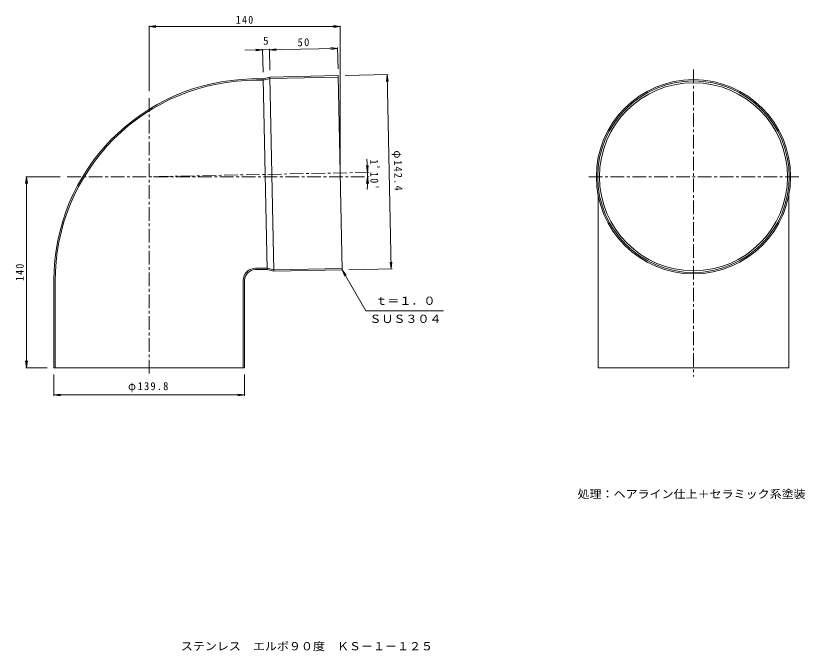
# Model space of a CAD drawing. Units: millimetres, scale not verified. Extents: x -284 to 294, y -272 to 194.
import ezdxf
from ezdxf.enums import TextEntityAlignment as Align

# ---------------------------------------------------------------- set-up
doc = ezdxf.new("R2010")
doc.units = ezdxf.units.MM
doc.header["$LTSCALE"] = 2
doc.linetypes.add('CHAIN1', pattern=[8, 5, -1, 1, -1])
doc.layers.add('0-0', color=3, linetype='Continuous', lineweight=9)
doc.layers.add('0-4', color=7, linetype='Continuous', lineweight=9)
doc.layers.add('F-5', color=2, linetype='Continuous')
doc.styles.add('ＭＳ ゴシック', font='')
doc.styles.get('ＭＳ ゴシック').set_extended_font_data('MS Gothic')

msp = doc.modelspace()

# ---------------------------------------------------------------- linework, layer by layer
at = {"layer": '0-0', "linetype": 'CHAIN1'}
for p, q in [((212.432, 154.375), (212.432, -70.693)), ((-186.484, 133.469), (-186.484, -70.159)), ((-246.663, 75.757), (-25.551, 75.757)), ((-25.551, 79.015), (-186.484, 75.757)), ((135.687, 75.757), (289.796, 75.757))]:
    msp.add_line(p, q, dxfattribs=at)
at = {"layer": '0-0'}
for p, q in [((-111.495, 147.464), (-102.948, 147.464)), ((-107.928, 146.464), (-102.948, 146.464)), ((-102.951, 146.464), (-97.955, 147.866)), ((-97.975, 148.865), (-102.948, 147.464)), ((-102.948, 147.464), (-100.118, 7.703)), ((-97.975, 148.865), (-47.985, 149.878)), ((-97.975, 148.865), (-95.092, 6.495)), ((-97.955, 147.866), (-47.965, 148.878)), ((-47.985, 149.878), (-45.102, 7.507)), ((142.532, 62.213), (142.532, -64.243)), ((282.332, 62.213), (282.332, -64.243)), ((-108.584, 8.693), (-100.117, 8.693)), ((-108.584, 7.693), (-100.117, 7.693)), ((-100.138, 8.687), (-95.112, 7.494)), ((-95.092, 6.495), (-100.117, 7.693)), ((-95.112, 7.494), (-45.123, 8.507)), ((-95.092, 6.495), (-45.102, 7.507)), ((-256.384, -64.243), (-256.384, -0.246)), ((-255.384, -64.243), (-255.384, -0.367)), ((-117.584, -0.307), (-117.584, -64.243)), ((-116.584, -0.307), (-116.584, -64.243)), ((-256.384, -64.243), (-116.584, -64.243)), ((142.532, -64.243), (282.332, -64.243))]:
    msp.add_line(p, q, dxfattribs=at)
for radius in [71.2, 70.2, 68.9]:
    msp.add_circle((212.432, 75.757), radius, dxfattribs=at)
for radius, start, end in [(147.8, 91.1284, 179.97656), (146.8, 89.7439, 180.30507), (9, 90, 180), (8, 90, 180)]:
    msp.add_arc((-108.584, -0.307), radius, start, end, dxfattribs=at)
at = {"layer": '0-4'}
for p, q in [((-186.484, 185.878), (-181.527, 186.53)), ((-186.484, 138.469), (-186.484, 186.478)), ((-186.484, 185.878), (-46.542, 185.878)), ((-186.484, 185.878), (-181.527, 185.225)), ((-46.542, 185.878), (-51.499, 186.53)), ((-46.542, 185.878), (-51.499, 185.225)), ((-46.542, 83.59), (-46.542, 186.478)), ((-116.494, 168.495), (-48.39, 169.874)), ((-103.379, 168.76), (-108.348, 169.312)), ((-103.379, 168.76), (-108.322, 168.007)), ((-103.049, 152.463), (-103.391, 169.36)), ((-98.076, 153.864), (-98.392, 169.461)), ((-98.38, 168.861), (-93.437, 169.614)), ((-98.38, 168.861), (-93.41, 168.309)), ((-48.39, 169.874), (-53.36, 170.426)), ((-48.39, 169.874), (-53.333, 169.121)), ((-48.086, 154.877), (-48.402, 170.474)), ((-42.986, 149.979), (-11.393, 150.619)), ((-11.993, 150.606), (-12.545, 145.637)), ((-11.993, 150.606), (-9.11, 8.236)), ((-11.993, 150.606), (-11.24, 145.663)), ((-26.513, 78.996), (-27.266, 83.939)), ((-26.513, 78.996), (-25.961, 83.965)), ((-276.384, 75.757), (-277.037, 70.8)), ((-251.663, 75.757), (-276.984, 75.757)), ((-276.384, -64.243), (-276.384, 75.757)), ((-276.384, 75.757), (-275.732, 70.8)), ((-26.48, 75.757), (-27.133, 70.8)), ((-26.48, 75.757), (-25.828, 70.8)), ((-9.11, 8.236), (-9.863, 13.179)), ((-9.11, 8.236), (-8.558, 13.205)), ((-45.102, 7.507), (-42.059, 3.54)), ((-45.102, 7.507), (-43.189, 2.887)), ((-45.102, 7.507), (-27.782, -22.493)), ((-40.103, 7.608), (-8.51, 8.248)), ((-27.782, -22.493), (29.151, -22.493)), ((-276.384, -64.243), (-277.037, -59.286)), ((-276.384, -64.243), (-275.732, -59.286)), ((-261.384, -64.243), (-276.984, -64.243)), ((-256.384, -69.243), (-256.384, -84.843)), ((-116.584, -69.243), (-116.584, -84.843)), ((-256.384, -84.243), (-251.427, -83.591)), ((-256.384, -84.243), (-116.584, -84.243)), ((-256.384, -84.243), (-251.427, -84.896)), ((-116.584, -84.243), (-121.542, -83.591)), ((-116.584, -84.243), (-121.542, -84.896))]:
    msp.add_line(p, q, dxfattribs=at)
msp.add_arc((-186.484, 75.757), 160.004, 356.63489, 4.58231, dxfattribs=at)

# ---------------------------------------------------------------- texts
at = {"layer": '0-4', "color": 2, "style": 'ＭＳ ゴシック'}
msp.add_text('5', height=5.865, rotation=1.16, dxfattribs=at).set_placement((-102.919, 170.77), align=Align.BOTTOM_LEFT)
at = {"layer": '0-4', "color": 2, "style": 'ＭＳ ゴシック', "width": 1.1}
for s, p in [('ｔ＝１．０', (-20.676, -19.924)), ('ＳＵＳ３０４', (-25.1, -33.154)), ('処理：ヘアライン仕上＋セラミック系塗装', (127.432, -161.616))]:
    msp.add_text(s, height=5.865, dxfattribs=at).set_placement(p, align=Align.BOTTOM_LEFT)
at = {"layer": '0-4', "color": 2, "char_height": 5.865, "attachment_point": 7, "style": 'ＭＳ ゴシック'}
for s, insert in [('\\T1.27;\\W0.9;140', (-123.013, 187.878)), ('\\T1.23;\\W0.95;φ139.8', (-201.984, -82.243))]:
    msp.add_mtext(s, dxfattribs=dict(at, insert=insert))
for s, insert, rotation in [('\\T1.27;\\W0.95;50', (-77.675, 171.281), 1.16), ('\\T1.23;\\W0.95;φ142.4', (-8.865, 94.958), 271.16), ("\\T1.28;\\W0.9;1ﾟ10'", (-24.6, 88.396), 270.58), ('\\T1.27;\\W0.9;140', (-278.384, -0.743), 90)]:
    msp.add_mtext(s, dxfattribs=dict(at, insert=insert, rotation=rotation))
at = {"layer": 'F-5', "style": 'ＭＳ ゴシック', "width": 1.1}
msp.add_text('ステンレス\u3000エルボ９０度\u3000ＫＳ－１－１２５', height=5.865, dxfattribs=at).set_placement((-163.287, -273.184), align=Align.BOTTOM_LEFT)

doc.saveas('drawing.dxf')
